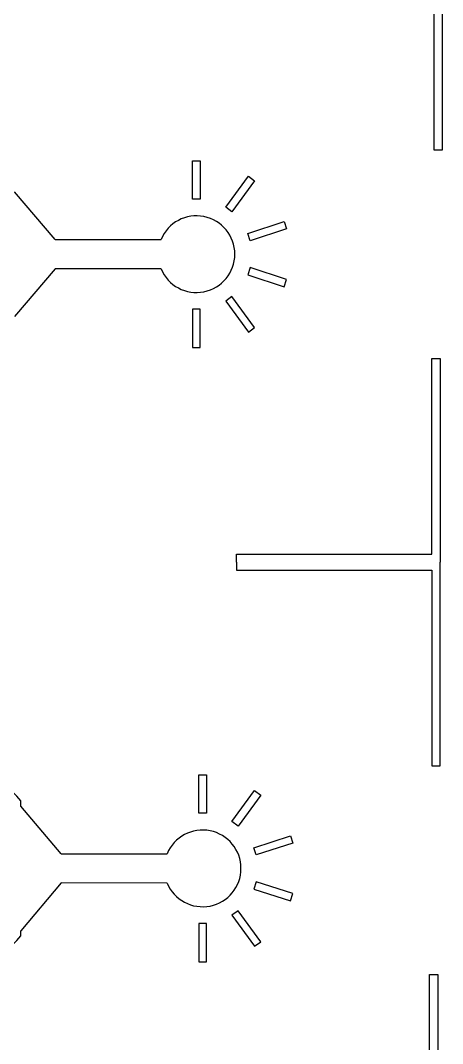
# Model space of a CAD drawing. Header units: millimetres. Extents: x 2102 to 86502, y 1818 to 64568.
# Drawn here: x 56537 to 64789, y 18036 to 38044 of the extents above; entities that cross this region are included whole.
import ezdxf

# ---------------------------------------------------------------- set-up
doc = ezdxf.new("R2010")
doc.units = ezdxf.units.MM
doc.layers.add('Layer-2', color=3, linetype='Continuous')

msp = doc.modelspace()

# ---------------------------------------------------------------- linework, layer by layer
at = {"layer": 'Layer-2'}
for p, q in [((64789, 35514), (64789, 39499)), ((64621, 39339), (64621, 35514)), ((64621, 35514), (64789, 35514)), ((59904, 34551), (59904, 35301)), ((59904, 35301), (60054, 35301)), ((60054, 35301), (60054, 34551)), ((60552, 34389), (60993, 34996)), ((61114, 34907), (60673, 34301)), ((60993, 34996), (61114, 34907)), ((57216, 33757), (56423, 34693)), ((60054, 34551), (59904, 34551)), ((60673, 34301), (60552, 34389)), ((60981, 33877), (61694, 34109)), ((61694, 34109), (61741, 33966)), ((61027, 33735), (60981, 33877)), ((61741, 33966), (61027, 33735)), ((57216, 33757), (59286, 33760)), ((57216, 33189), (56423, 32254)), ((59286, 33186), (57216, 33189)), ((61027, 33211), (60981, 33068)), ((60981, 33068), (61694, 32837)), ((61741, 32979), (61027, 33211)), ((61694, 32837), (61741, 32979)), ((60673, 32645), (60552, 32557)), ((61114, 32038), (60673, 32645)), ((60552, 32557), (60993, 31950)), ((60054, 32395), (59904, 32395)), ((59904, 32395), (59904, 31645)), ((60054, 31645), (60054, 32395)), ((60993, 31950), (61114, 32038)), ((59904, 31645), (60054, 31645)), ((64577, 27608), (64577, 31434)), ((64577, 31434), (64744, 31434)), ((64744, 31434), (64744, 27449)), ((60759, 27449), (60759, 27608)), ((60759, 27608), (64577, 27608)), ((60759, 27449), (60759, 27290)), ((64744, 23464), (64744, 27449)), ((60759, 27290), (64577, 27290)), ((64577, 27290), (64577, 23464)), ((64577, 23464), (64744, 23464)), ((60024, 22539), (60024, 23289)), ((60024, 23289), (60174, 23289)), ((60174, 23289), (60174, 22539)), ((60672, 22377), (61113, 22984)), ((61234, 22896), (60793, 22289)), ((61113, 22984), (61234, 22896)), ((56542, 22681), (56542, 22780)), ((57335, 21745), (56542, 22681)), ((60174, 22539), (60024, 22539)), ((60793, 22289), (60672, 22377)), ((61101, 21866), (61814, 22097)), ((61814, 22097), (61860, 21955)), ((61147, 21723), (61101, 21866)), ((61860, 21955), (61147, 21723)), ((57335, 21745), (59406, 21748)), ((57335, 21178), (56542, 20242)), ((59406, 21175), (57335, 21178)), ((61147, 21200), (61101, 21057)), ((61101, 21057), (61814, 20825)), ((61860, 20968), (61147, 21200)), ((61814, 20825), (61860, 20968)), ((60793, 20634), (60672, 20545)), ((61234, 20027), (60793, 20634)), ((60672, 20545), (61113, 19939)), ((56542, 20143), (56542, 20242)), ((60174, 20384), (60024, 20384)), ((60024, 20384), (60024, 19634)), ((60174, 19634), (60174, 20384)), ((61113, 19939), (61234, 20027)), ((60024, 19634), (60174, 19634)), ((64532, 15559), (64532, 19384)), ((64532, 19384), (64700, 19384)), ((64700, 19384), (64700, 15399))]:
    msp.add_line(p, q, dxfattribs=at)
for centre, radius, start, end in [((59979, 33473), 750, 202.4872, 157.5099), ((53202, 19972), 4364, 40.0476, 139.9524), ((60099, 21461), 750, 202.4872, 157.5099), ((53202, 22952), 4364, 220.0529, 319.9454)]:
    msp.add_arc(centre, radius, start, end, dxfattribs=at)

doc.saveas('drawing.dxf')
